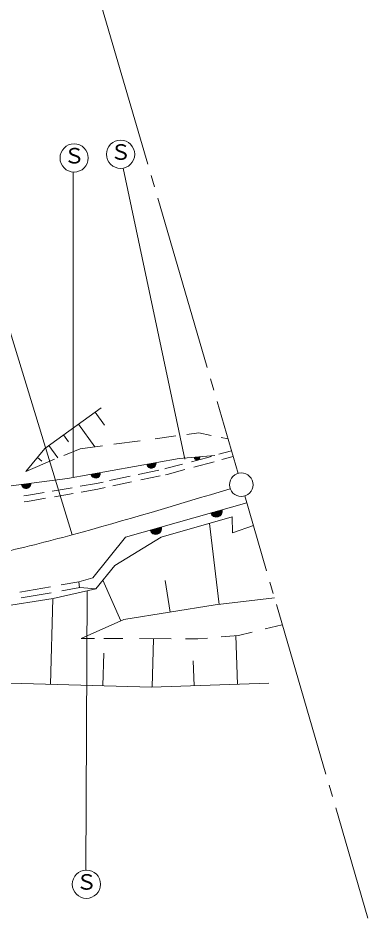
# Model space of a CAD drawing. Units: millimetres, scale not verified. Extents: x 40000 to 680000, y 20000 to 380000.
# Drawn here: x 502014 to 531740, y 242709 to 319227 of the extents above; entities that cross this region are included whole.
import ezdxf
from ezdxf.enums import TextEntityAlignment as Align

# ---------------------------------------------------------------- set-up
doc = ezdxf.new("R2010")
doc.units = ezdxf.units.MM
doc.header["$LTSCALE"] = 1000
for name, color, linetype, lineweight in [('M-BGD', 7, 'Continuous', 13), ('M-BMK', 2, 'Continuous', 13), ('M-BMK-SRVR', 3, 'Continuous', 13), ('M-STR-HTXT', 7, 'Continuous', 13)]:
    doc.layers.add(name, color=color, linetype=linetype, lineweight=lineweight)
doc.styles.add('ＭＳ ゴシック', font='')
doc.styles.get('ＭＳ ゴシック').set_extended_font_data('MS Gothic')

msp = doc.modelspace()

# ---------------------------------------------------------------- linework, layer by layer
at = {"layer": 'M-BGD'}
for p, q in [((509090, 286093), (504286, 282627)), ((509351, 284620), (508562, 285712)), ((508546, 282776), (507159, 284700)), ((516348, 283812), (517359, 283947)), ((517359, 283947), (518433, 283736)), ((506301, 283187), (505877, 283775)), ((510154, 282990), (512403, 283288)), ((513661, 283456), (515421, 283689)), ((519272, 283571), (519850, 283457)), ((504286, 282627), (502671, 280678)), ((505408, 281825), (504643, 282885)), ((505897, 282029), (507279, 282608)), ((507279, 282608), (509191, 282862)), ((520153, 282422), (519072, 282131)), ((502671, 280678), (505127, 281707)), ((504032, 281556), (503656, 281868)), ((506224, 280089), (515713, 281772)), ((515713, 281772), (518725, 282037)), ((518439, 281960), (516750, 281506)), ((520293, 281942), (519324, 281681)), ((514554, 280915), (514494, 280902)), ((515999, 281304), (514554, 280915)), ((516196, 280839), (514672, 280429)), ((518665, 281504), (516949, 281042)), ((499178, 279169), (506224, 280089)), ((511529, 280266), (509790, 279893)), ((513963, 280788), (512232, 280417)), ((514082, 280303), (512446, 279951)), ((514672, 280429), (514528, 280398)), ((506619, 279296), (504926, 279000)), ((508686, 279656), (507288, 279412)), ((509239, 279775), (508686, 279656)), ((509420, 279302), (508782, 279165)), ((511664, 279784), (510080, 279444)), ((502739, 278619), (502517, 278588)), ((504245, 278882), (502739, 278619)), ((506708, 278804), (505125, 278528)), ((508782, 279165), (507388, 278922)), ((502817, 278125), (502545, 278087)), ((504359, 278394), (502817, 278125)), ((521438, 278017), (511142, 275086)), ((514183, 275086), (520190, 276808)), ((518288, 276263), (519111, 269377)), ((520190, 276808), (520227, 275453)), ((520227, 275453), (522006, 276071)), ((511142, 275086), (508358, 271643)), ((510227, 272669), (514183, 275086)), ((508633, 270709), (510227, 272669)), ((508358, 271643), (507172, 271293)), ((507172, 271293), (505687, 271029)), ((507172, 271293), (507247, 270775)), ((509218, 271429), (510750, 267981)), ((514520, 271407), (514950, 268724)), ((504781, 270868), (502161, 270402)), ((504825, 270368), (502293, 269917)), ((505003, 269879), (508633, 270709)), ((507259, 270801), (505749, 270532)), ((508633, 270709), (507259, 270801)), ((497416, 268674), (505003, 269879)), ((504980, 269875), (504766, 262573)), ((523796, 269937), (518761, 269335)), ((518761, 269335), (510996, 268090)), ((510996, 268090), (507369, 266478)), ((523005, 267290), (524464, 267647)), ((507369, 266478), (508511, 266474)), ((509306, 266471), (510926, 266465)), ((512325, 266460), (515020, 266450)), ((513519, 266456), (513398, 262321)), ((516242, 266446), (517296, 266442)), ((517296, 266442), (518107, 266511)), ((519260, 266609), (520739, 266735)), ((520522, 266716), (520664, 262573)), ((520739, 266735), (521916, 267023)), ((509292, 265218), (509211, 262443)), ((516903, 264584), (516976, 262447)), ((513341, 262322), (496442, 262816)), ((523306, 262663), (513341, 262322))]:
    msp.add_line(p, q, dxfattribs=at)
for centre, radius, start, end in [((517219, 281905), 250, 185.04605, 5.04605), ((517219, 281905), 200, 185.04605, 5.04605), ((517219, 281905), 150, 185.04605, 5.04605), ((517219, 281905), 100, 185.04605, 5.04605), ((517219, 281905), 50, 185.04605, 5.04605), ((513341, 281351), 400, 190.0517, 10.0517), ((513341, 281351), 400, 190.0517, 10.0517), ((513341, 281351), 350, 190.0517, 10.0517), ((513341, 281351), 300, 190.0517, 10.0517), ((513341, 281351), 250, 190.0517, 10.0517), ((513341, 281351), 200, 190.0517, 10.0517), ((513341, 281351), 150, 190.0517, 10.0517), ((513341, 281351), 100, 190.0517, 10.0517), ((513341, 281351), 50, 190.0517, 10.0517), ((508596, 280510), 400, 190.0517, 10.0517), ((508596, 280510), 400, 190.0517, 10.0517), ((508596, 280510), 350, 190.0517, 10.0517), ((508596, 280510), 300, 190.0517, 10.0517), ((508596, 280510), 250, 190.0517, 10.0517), ((508596, 280510), 200, 190.0517, 10.0517), ((508596, 280510), 150, 190.0517, 10.0517), ((508596, 280510), 100, 190.0517, 10.0517), ((508596, 280510), 50, 190.0517, 10.0517), ((502701, 279629), 400, 187.44244, 7.44244), ((502701, 279629), 400, 187.44244, 7.44244), ((502701, 279629), 350, 187.44244, 7.44244), ((502701, 279629), 300, 187.44244, 7.44244), ((502701, 279629), 250, 187.44244, 7.44244), ((502701, 279629), 200, 187.44244, 7.44244), ((502701, 279629), 150, 187.44244, 7.44244), ((502701, 279629), 100, 187.44244, 7.44244), ((502701, 279629), 50, 187.44244, 7.44244), ((518864, 277285), 500, 195.89161, 15.89161), ((518864, 277285), 500, 195.89161, 15.89161), ((518864, 277285), 450, 195.89161, 15.89161), ((518864, 277285), 400, 195.89161, 15.89161), ((518864, 277285), 350, 195.89161, 15.89161), ((518864, 277285), 300, 195.89161, 15.89161), ((518864, 277285), 250, 195.89161, 15.89161), ((518864, 277285), 200, 195.89161, 15.89161), ((518864, 277285), 150, 195.89161, 15.89161), ((518864, 277285), 100, 195.89161, 15.89161), ((518864, 277285), 50, 195.89161, 15.89161), ((513716, 275819), 500, 195.89161, 15.89161), ((513716, 275819), 500, 195.89161, 15.89161), ((513716, 275819), 450, 195.89161, 15.89161), ((513716, 275819), 400, 195.89161, 15.89161), ((513716, 275819), 350, 195.89161, 15.89161), ((513716, 275819), 300, 195.89161, 15.89161), ((513716, 275819), 250, 195.89161, 15.89161), ((513716, 275819), 200, 195.89161, 15.89161), ((513716, 275819), 150, 195.89161, 15.89161), ((513716, 275819), 100, 195.89161, 15.89161), ((513716, 275819), 50, 195.89161, 15.89161)]:
    msp.add_arc(centre, radius, start, end, dxfattribs=at)
at = {"layer": 'M-BMK'}
msp.add_open_spline([(468557, 273091), (471832, 272783), (475107, 272475), (478390, 272245), (481011, 272062), (483638, 271928), (486264, 271972), (488582, 272011), (490899, 272189), (493201, 272479), (495544, 272774), (497872, 273185), (500178, 273687), (502337, 274157), (504477, 274707), (506609, 275285), (511109, 276506), (515571, 277855), (520034, 279205)], degree=3, knots=[0, 0, 0, 0, 1, 1, 1, 2, 2, 2, 3, 3, 3, 4, 4, 4, 5, 5, 5, 6, 6, 6, 6], dxfattribs=at)
at = {"layer": 'M-BMK-SRVR'}
for p, q in [((508841, 321187), (513043, 306787)), ((513323, 305827), (513603, 304867)), ((513883, 303908), (518085, 289508)), ((518365, 288548), (518645, 287588)), ((520710, 280511), (518925, 286628)), ((521271, 278590), (523127, 272229)), ((523407, 271269), (523687, 270309)), ((523967, 269349), (528169, 254949)), ((528449, 253989), (528729, 253029)), ((531740, 242709), (529009, 252069))]:
    msp.add_line(p, q, dxfattribs=at)
msp.add_circle((520977, 279547), 1000, dxfattribs=at)
at = {"layer": 'M-STR-HTXT'}
for p, q in [((506707, 306127), (506707, 280216)), ((510944, 306459), (516173, 281711)), ((506626, 275298), (499009, 300152)), ((507771, 246780), (507899, 270515))]:
    msp.add_line(p, q, dxfattribs=at)
for centre in [(506781, 307325), (510728, 307639), (507821, 245581)]:
    msp.add_circle(centre, 1200, dxfattribs=at)

# ---------------------------------------------------------------- texts
at = {"layer": 'M-STR-HTXT', "style": 'ＭＳ ゴシック'}
for p in [(509838, 306778), (505891, 306464), (506931, 244720)]:
    msp.add_text('Ｓ', height=1320, dxfattribs=at).set_placement(p, align=Align.BOTTOM_LEFT)

doc.saveas('drawing.dxf')
